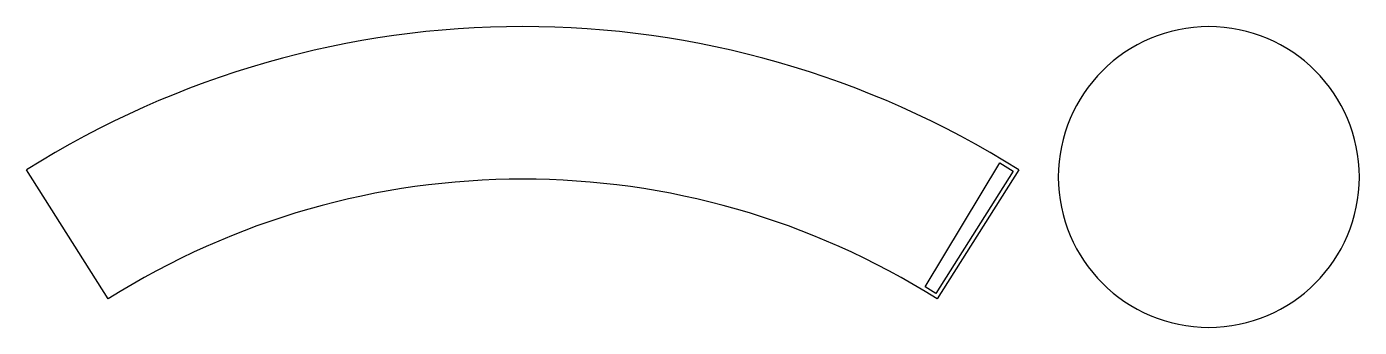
# Model space of a CAD drawing. Header units: millimetres. Extents: x 0 to 673, y 0 to 152.
import ezdxf

# ---------------------------------------------------------------- set-up
doc = ezdxf.new("R2010")
doc.units = ezdxf.units.MM
doc.layers.add('CUT', color=1, linetype='CONTINUOUS')
doc.layers.add('GLUE', color=2, linetype='CONTINUOUS')

msp = doc.modelspace()

# ---------------------------------------------------------------- linework, layer by layer
at = {"layer": 'CUT'}
for p, q in [((41.149, 14.387), (0, 79.597)), ((500.897, 79.597), (459.749, 14.387))]:
    msp.add_line(p, q, dxfattribs=at)
for centre, radius, start, end in [((250.449, -317.298), 469.308, 57.747, 122.253), ((596.897, 76), 76, 90, 180), ((596.897, 76), 76, 0, 90), ((250.449, -317.298), 392.201, 57.747, 122.253), ((596.897, 76), 76, 180, 270), ((596.897, 76), 76, 270, 0)]:
    msp.add_arc(centre, radius, start, end, dxfattribs=at)
at = {"layer": 'GLUE'}
for p, q in [((453.665, 20.485), (491.353, 83.129)), ((491.353, 83.129), (498.144, 78.964)), ((498.144, 78.964), (459.113, 17.147)), ((459.113, 17.147), (453.665, 20.485))]:
    msp.add_line(p, q, dxfattribs=at)

doc.saveas('drawing.dxf')
